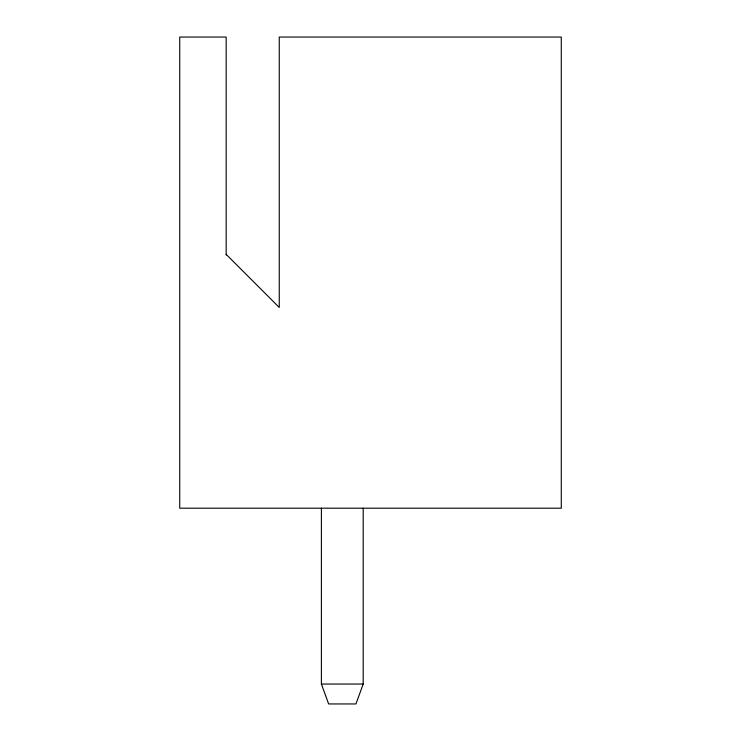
<?xml version="1.0" encoding="UTF-8"?>
<svg xmlns="http://www.w3.org/2000/svg" width="741" height="741" viewBox="0 0 741 741"><rect width="100%" height="100%" fill="white"/><g stroke="black" fill="none" stroke-linecap="round" stroke-linejoin="round"><path stroke-width="1.11" d="M363.201 508.196L363.201 684.045L355.949 703.95L328.643 703.95L321.399 684.045L321.399 508.196M321.399 684.045L363.201 684.045M226.172 254.376L279.255 307.459L279.255 37.05L561.28 37.05L561.28 508.196L179.72 508.196L179.72 37.05L226.172 37.05L226.172 254.987"/></g></svg>
